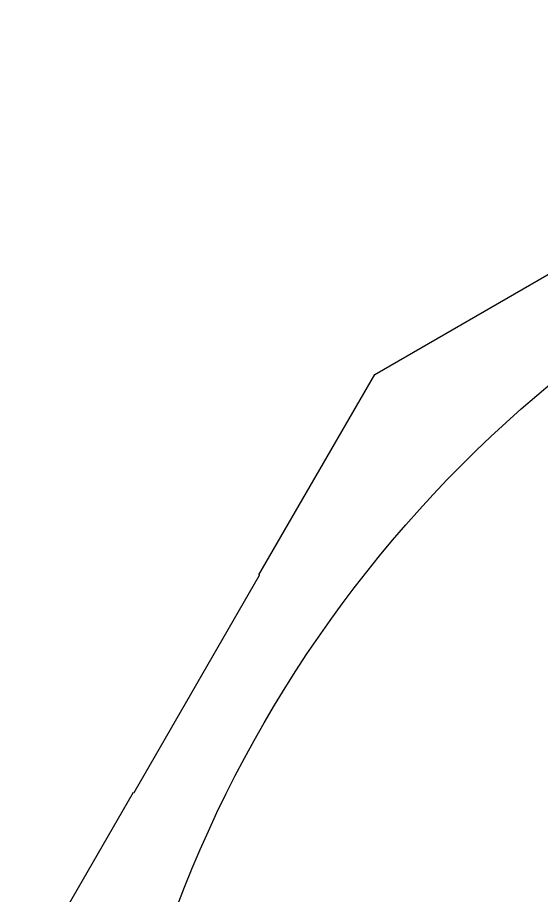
# Model space of a CAD drawing. Extents: x 5.1 to 68.9, y 5.1 to 68.9.
# Drawn here: x 5.13 to 17.66, y 47.88 to 68.88 of the extents above; entities that cross this region are included whole.
import ezdxf

# ---------------------------------------------------------------- set-up
doc = ezdxf.new("R2010")
doc.units = 0
doc.layers.add('View004', color=7, linetype='CONTINUOUS')

msp = doc.modelspace()

# ---------------------------------------------------------------- linework, layer by layer
at = {"layer": 'View004', "color": 7}
for p, q in [((13.673294, 60.342888), (28.467293, 68.88389)), ((10.904294, 55.544889), (13.673294, 60.342888)), ((7.917294, 50.338889), (10.917293, 55.535891)), ((10.904294, 55.544889), (10.917285, 55.535893)), ((5.132292, 45.548889), (7.902292, 50.34589)), ((7.902292, 50.34589), (7.917294, 50.338879))]:
    msp.add_line(p, q, dxfattribs=at)
at = {"layer": 'View004', "color": 3}
msp.add_open_spline([(7.008289, 37.008094), (7.008289, 47.726062), (12.726256, 57.629872), (22.008289, 62.988856)], degree=3, dxfattribs=at)

doc.saveas('drawing.dxf')
